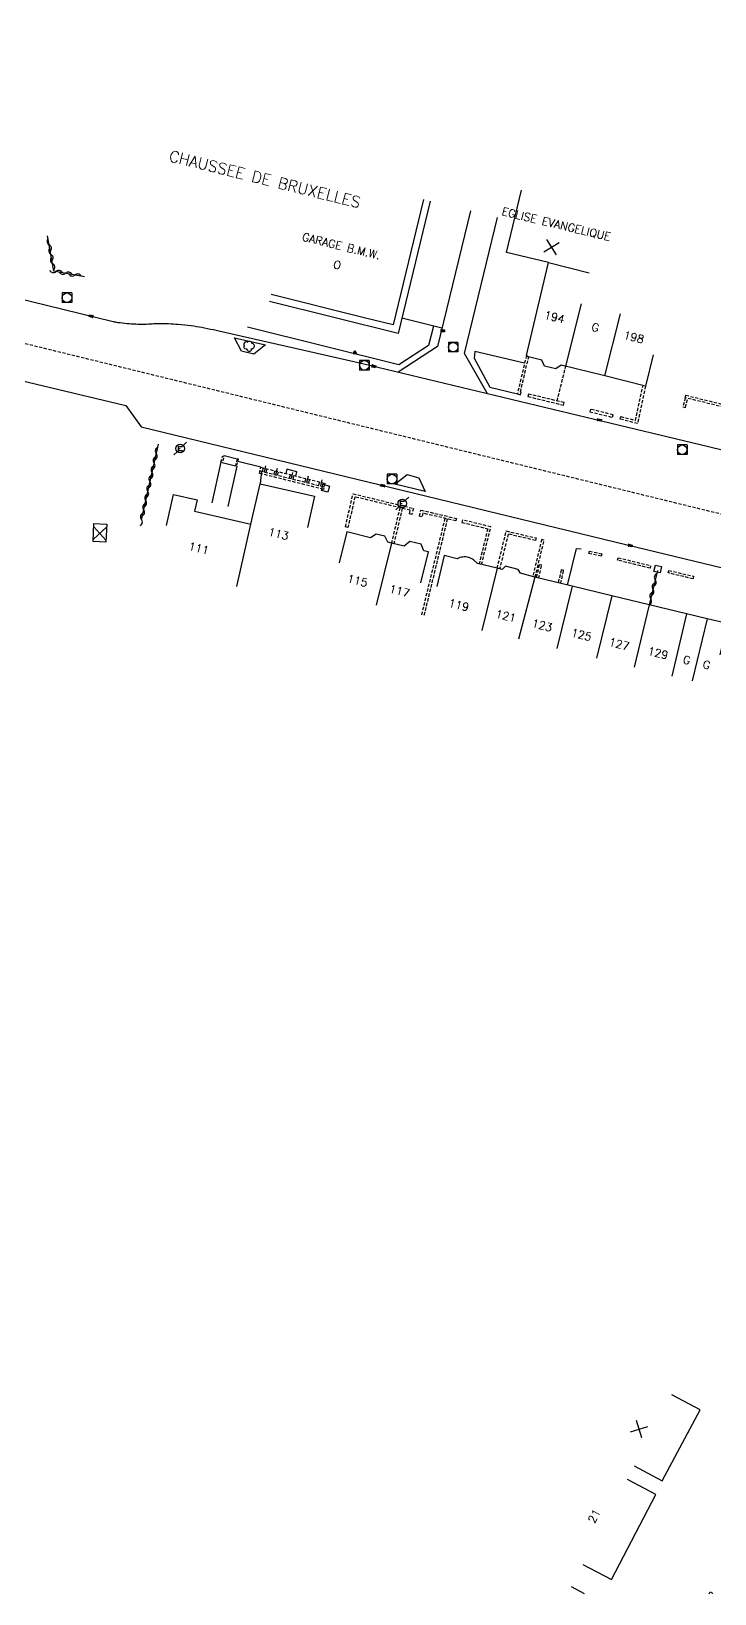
# Model space of a CAD drawing. Header units: millimetres. Extents: x 82000 to 83000, y 144000 to 145000.
# Drawn here: x 82353.6 to 82460.3, y 144000 to 144244 of the extents above; entities that cross this region are included whole.
import ezdxf
from ezdxf.enums import TextEntityAlignment as Align

# ---------------------------------------------------------------- set-up
doc = ezdxf.new("R2010")
doc.units = ezdxf.units.MM
doc.linetypes.add('DASHED', pattern=[0.75, 0.5, -0.25])
doc.layers.get('0').update_dxf_attribs({"linetype": 'CONTINUOUS'})
for name, color, linetype in [('W0001', 6, 'DASHED'), ('W0008', 7, 'CONTINUOUS'), ('W0100', 7, 'CONTINUOUS'), ('W0112', 1, 'DASHED'), ('W0211', 2, 'CONTINUOUS'), ('W0300', 7, 'CONTINUOUS'), ('W0310', 3, 'CONTINUOUS'), ('W0322', 7, 'CONTINUOUS'), ('W0400', 7, 'CONTINUOUS'), ('W0420', 7, 'CONTINUOUS'), ('W0471', 7, 'CONTINUOUS'), ('W0851', 7, 'CONTINUOUS'), ('W0984', 7, 'CONTINUOUS'), ('W0989', 7, 'CONTINUOUS'), ('W0991', 7, 'CONTINUOUS'), ('W1102', 7, 'CONTINUOUS')]:
    doc.layers.add(name, color=color, linetype=linetype)
doc.styles.get("Standard").update_dxf_attribs({"font": 'romans.shx', "width": 0.85})

# ---------------------------------------------------------------- blocks, each defined once
blk = doc.blocks.new('T420')
for p, q in [((0.75, 0.75), (-0.75, 0.75)), ((-0.75, 0.75), (-0.75, -0.75)), ((0.75, 0.75), (0.75, -0.75)), ((0.75, -0.75), (-0.75, -0.75))]:
    blk.add_line(p, q)
blk.add_ellipse((0, 0), major_axis=(-0.53, 0.53), ratio=1, start_param=3.926991, end_param=10.210176)
blk = doc.blocks.new('T400')
for p, q in [((-0.15, 0.3), (0.15, 0.3)), ((-0.15, -0.25), (-0.15, 0.3)), ((-0.15, 0.15), (0.15, 0.15)), ((-0.15, 0), (0.15, 0)), ((0.15, 0.3), (0.15, -0.25)), ((-0.15, -0.15), (0.15, -0.15)), ((-0.15, -0.25), (-0.15, -0.3)), ((-0.15, -0.3), (0.15, -0.3)), ((0.15, -0.3), (0.15, -0.25))]:
    blk.add_line(p, q)
blk = doc.blocks.new('T851')
for p, q in [((-0.25, -0.15), (0, 0.32)), ((0, 0.32), (0.25, -0.15)), ((-0.25, -0.15), (0.25, -0.15))]:
    blk.add_line(p, q)
for major_axis in [(-0.106, 0.106), (-0.0354, 0.0354), (-0.0236, 0.0236)]:
    blk.add_ellipse((0, 0), major_axis=major_axis, ratio=1, start_param=3.926991, end_param=10.210176)
blk = doc.blocks.new('T300')
for p, q in [((-0.8, 0.51), (-0.86, 0.34)), ((-0.86, 0.34), (-0.86, 0.17)), ((-0.86, 0.17), (-0.74, 0.06)), ((-0.69, 0.63), (-0.8, 0.51)), ((-0.8, -0.06), (-0.74, 0.06)), ((-0.74, 0.06), (-0.69, 0.11)), ((-0.57, 0.69), (-0.69, 0.63)), ((-0.46, 0.69), (-0.57, 0.69)), ((-0.29, 0.63), (-0.46, 0.69)), ((-0.29, 0.63), (-0.17, 0.74)), ((-0.23, 0.57), (-0.29, 0.63)), ((-0.17, 0.74), (-0.06, 0.8)), ((-0.06, 0.8), (0.06, 0.8)), ((0.06, 0.8), (0.23, 0.74)), ((0.23, 0.74), (0.34, 0.63)), ((0.34, 0.63), (0.4, 0.51)), ((0.46, 0.46), (0.34, 0.46)), ((0.4, 0.51), (0.4, 0.46)), ((0.57, 0.4), (0.46, 0.46)), ((0.57, 0.4), (0.69, 0.29)), ((0.69, 0.29), (0.74, 0.17)), ((0.74, 0.06), (0.69, -0.17)), ((0.74, 0.17), (0.74, 0.06)), ((-0.8, -0.17), (-0.8, -0.06)), ((-0.8, -0.23), (-0.8, -0.17)), ((-0.74, -0.34), (-0.8, -0.23)), ((-0.69, -0.4), (-0.74, -0.34)), ((-0.51, -0.46), (-0.69, -0.4)), ((-0.4, -0.46), (-0.51, -0.46)), ((-0.4, -0.46), (-0.34, -0.46)), ((-0.34, -0.46), (-0.34, -0.4)), ((-0.34, -0.51), (-0.34, -0.46)), ((-0.29, -0.63), (-0.34, -0.51)), ((-0.17, -0.74), (-0.29, -0.63)), ((-0.06, -0.8), (-0.17, -0.74)), ((0.06, -0.8), (-0.06, -0.8)), ((0.17, -0.74), (0.06, -0.8)), ((0.23, -0.69), (0.17, -0.74)), ((0.29, -0.46), (0.23, -0.46)), ((0.29, -0.63), (0.23, -0.69)), ((0.46, -0.4), (0.29, -0.46)), ((0.34, -0.51), (0.29, -0.63)), ((0.34, -0.51), (0.34, -0.46)), ((0.57, -0.34), (0.46, -0.4)), ((0.63, -0.29), (0.57, -0.34)), ((0.69, -0.17), (0.63, -0.29))]:
    blk.add_line(p, q)
blk = doc.blocks.new('T471')
for p, q in [((-0.333334, 0.333334), (-0.333334, -0.333334)), ((-0.333334, 0.333334), (0.333334, 0.333334)), ((-0.333334, 0), (0, 0)), ((0.500001, 0.500001), (1.000002, 1.000002)), ((-0.500001, -0.500001), (-1.000002, -1.000002)), ((-0.333334, -0.333334), (0.333334, -0.333334))]:
    blk.add_line(p, q)
blk.add_ellipse((0, 0), major_axis=(0.471405, 0.471405), ratio=1, start_param=5.4977871438, end_param=11.780972451)
blk = doc.blocks.new('t112o')
at = {"color": 0, "linetype": 'Continuous'}
for p, q in [((-0.5, 0.5), (0.5, 0.5)), ((-0.5, -0.5), (-0.5, 0.5)), ((0.5, 0.5), (0.5, -0.5)), ((0.5, -0.5), (-0.5, -0.5))]:
    blk.add_line(p, q, dxfattribs=at)
blk = doc.blocks.new('t211o')
at = {"color": 0, "linetype": 'Continuous'}
for p, q in [((-0.29, 0.5), (-0.29, 0)), ((0, 1), (0, 0)), ((0.29, 0.5), (0.29, 0))]:
    blk.add_line(p, q, dxfattribs=at)
blk = doc.blocks.new('t991o')
at = {"color": 0, "linetype": 'Continuous'}
for p, q in [((-1, 1), (1, -1)), ((-1, -1), (1, 1))]:
    blk.add_line(p, q, dxfattribs=at)
blk = doc.blocks.new('t310o')
at = {"color": 0, "linetype": 'Continuous'}
for centre, start, end in [((-0.5, 0.38), 216.8699, 323.1304), ((0.5, -0.37), 36.8699, 143.1303)]:
    blk.add_arc(centre, 0.625, start, end, dxfattribs=at)

msp = doc.modelspace()

# ---------------------------------------------------------------- linework, layer by layer
at = {"layer": 'W0001', "flags": 128}
msp.add_lwpolyline([(82494.4, 144160.47), (82000, 144281.61)], dxfattribs=at)
at = {"layer": 'W0008'}
for points in [[(82000, 144272.53), (82085.61, 144251.56), (82100.39, 144247.91), (82127.02, 144241.35), (82184.07, 144227.43), (82209.62, 144221.16), (82244.93, 144212.53), (82277.48, 144204.66), (82302.01, 144198.78), (82311.8, 144196.41), (82329.53, 144192.1), (82333.22, 144193.93), (82368.33, 144185.55), (82370.71, 144182.24), (82409.74, 144172.75), (82446.6, 144163.8), (82485.63, 144154.37), (82492.53, 144152.72)], [(82415.84, 144217.47), (82410.83, 144196.82), (82390.74, 144201.82)], [(82416.34, 144197.96), (82415.59, 144194.93), (82410.96, 144191.91), (82387.32, 144197.79)], [(82430.57, 144192.16), (82422.81, 144193.99), (82422.69, 144192.97), (82425.16, 144188.44), (82429.44, 144187.38)], [(82383.64, 144177.67), (82383.66, 144177.74), (82385.7, 144177.26)], [(82394.88, 144174.55), (82395.04, 144175.22), (82393.45, 144175.6), (82393.28, 144174.95)], [(82437.27, 144157.52), (82438.65, 144163.26), (82439.4, 144163.17)]]:
    msp.add_lwpolyline(points, dxfattribs=at)
at = {"layer": 'W0008', "flags": 128}
for points in [[(82422.13, 144215.96), (82416.98, 144194.8), (82410.84, 144190.79)], [(82424.72, 144187.47), (82421.19, 144193.7), (82426.35, 144214.95)], [(82417.67, 144197.63), (82411.42, 144199.18)], [(82383.18, 144176.72), (82381.75, 144170.35)], [(82383.38, 144176.67), (82385.43, 144176.12)], [(82385.64, 144176.07), (82384.23, 144169.8)], [(82389.4, 144175.92), (82385.81, 144176.82)]]:
    msp.add_lwpolyline(points, dxfattribs=at)
at = {"layer": 'W0008'}
msp.add_lwpolyline([(82345.68, 144203.74), (82366.33, 144198.7, 0.025064), (82367.06, 144198.55, 0.012723), (82368.53, 144198.39, 0.012647), (82369.86, 144198.3, 0.012022), (82371.26, 144198.28, 0.016576), (82372.42, 144198.33, -0.016711), (82373.56, 144198.38, -0.012312), (82375, 144198.36, -0.011553), (82376.52, 144198.26, -0.011532), (82378.52, 144198.05, -0.013868), (82380.17, 144197.78, -0.002786), (82382.01, 144197.42, -0.006298), (82382.82, 144197.25), (82405.06, 144192.18), (82441.49, 144183.44), (82457.97, 144179.47), (82496.72, 144170.1)], format="xyb", dxfattribs=at)
at = {"layer": 'W0008', "flags": 128}
for points in [[(82390.11, 144195.03), (82388.28, 144193.6), (82386.39, 144194.03), (82385.3, 144196.15)], [(82410.32, 144173.3), (82412.22, 144174.77), (82414.08, 144174.29), (82415.05, 144172.13)]]:
    msp.add_lwpolyline(points, close=True, dxfattribs=at)
at = {"layer": 'W0100', "flags": 128}
for points in [[(82450.65, 144193.47), (82449.45, 144188.61), (82443.12, 144190.18), (82443.12, 144190.18), (82436.3, 144191.89), (82435.45, 144191.29), (82433.7, 144191.71), (82433.27, 144192.66), (82433.27, 144192.66), (82430.97, 144193.21), (82431, 144193.37), (82430.86, 144193.4), (82434.33, 144207.89), (82427.76, 144209.47), (82430.1, 144219.19)], [(82414.78, 144217.72), (82410.04, 144198.14), (82405.55, 144199.26), (82391, 144202.88)], [(82374.68, 144166.81), (82375.78, 144171.69), (82379.48, 144170.86), (82379.06, 144169.04), (82387.86, 144167.05), (82389.28, 144173.34), (82397.77, 144171.41), (82396.66, 144166.54)], [(82414.4, 144157.85), (82415.58, 144162.71), (82414.86, 144162.88), (82414.41, 144163.93), (82412.67, 144164.33), (82411.78, 144163.62), (82409.79, 144164.09), (82409.25, 144164.25), (82408.76, 144165.18), (82407.42, 144165.49), (82406.53, 144164.92), (82402.81, 144165.84), (82401.61, 144160.98)], [(82447.66, 144019.96), (82452.07, 144017.62), (82457.96, 144028.74), (82453.55, 144031.08)], [(82439.69, 144004.56), (82444.13, 144002.25), (82451.05, 144015.51), (82446.62, 144017.83)]]:
    msp.add_lwpolyline(points, dxfattribs=at)
msp.add_lwpolyline([(82363.21, 144164.32), (82363.33, 144167.12), (82365.35, 144167.03), (82365.22, 144164.23)], close=True, dxfattribs=at)
at = {"layer": 'W0100'}
msp.add_lwpolyline([(82461.11, 144146.64), (82462.27, 144151.51), (82459.07, 144152.27), (82455.87, 144153.03), (82450.03, 144154.44), (82444.17, 144155.84), (82437.98, 144157.35), (82432.15, 144158.76), (82429.94, 144159.39), (82429.56, 144159.98), (82427.61, 144160.45), (82427.09, 144159.98), (82426.3, 144160.14), (82423.21, 144160.9), (82422.61, 144161.48, 0.083731), (82421.85, 144161.83, 0.093003), (82420.93, 144161.9, 0.093003), (82420.05, 144161.64), (82418.03, 144162.14), (82416.85, 144157.31)], format="xyb", dxfattribs=at)
at = {"layer": 'W0112'}
for points in [[(82430.86, 144193.4), (82429.44, 144187.38), (82429.92, 144187.25), (82430.03, 144187.64), (82429.92, 144187.67), (82431.21, 144193.15)], [(82449.45, 144188.61), (82448.21, 144182.75), (82445.48, 144183.45), (82445.58, 144183.83), (82447.91, 144183.24), (82449.06, 144188.7)], [(82455.65, 144186.78), (82455.3, 144185.37), (82455.69, 144185.27), (82456.04, 144186.68)], [(82465.34, 144184.4), (82455.65, 144186.78), (82455.74, 144187.17), (82465.59, 144184.75)], [(82423.86, 144160.74), (82425.3, 144166.62), (82420.88, 144167.69), (82420.79, 144167.31), (82424.82, 144166.33), (82423.47, 144160.84)], [(82426.29, 144160.14), (82427.72, 144165.97), (82432.36, 144164.88), (82432.27, 144164.49), (82428.01, 144165.49), (82426.68, 144160.05)], [(82432.23, 144158.74), (82433.63, 144164.56), (82433.24, 144164.66), (82431.84, 144158.84)], [(82432.76, 144158.61), (82433.25, 144160.62), (82432.86, 144160.71), (82432.38, 144158.7)], [(82436.2, 144157.78), (82436.68, 144159.8), (82436.29, 144159.89), (82435.81, 144157.88)], [(82459.4, 144000), (82459.55, 144000.28), (82459.9, 144000.09), (82459.85, 144000)]]:
    msp.add_lwpolyline(points, dxfattribs=at)
at = {"layer": 'W0112', "flags": 128}
for points in [[(82435.64, 144186.27), (82437.01, 144191.72)], [(82389.26, 144175.36), (82399.27, 144172.86)], [(82411.09, 144169.61), (82409.78, 144164.1)], [(82411.48, 144169.51), (82410.17, 144164)], [(82418.12, 144167.94), (82414.43, 144152.7)], [(82418.51, 144167.85), (82414.82, 144152.6)]]:
    msp.add_lwpolyline(points, dxfattribs=at)
at = {"layer": 'W0112'}
for points in [[(82436.73, 144186.01), (82431.2, 144187.36), (82431.1, 144186.98), (82436.64, 144185.62)], [(82444.42, 144184.11), (82440.85, 144184.98), (82440.76, 144184.59), (82444.32, 144183.72)], [(82399.18, 144172.47), (82389.17, 144174.97), (82389.4, 144175.92), (82399.41, 144173.42)], [(82412.6, 144168.66), (82412.73, 144169.21), (82404.09, 144171.3), (82402.99, 144166.51), (82402.6, 144166.6), (82403.79, 144171.78), (82413.21, 144169.5), (82412.99, 144168.57)], [(82419.84, 144167.55), (82414.68, 144168.75), (82414.55, 144168.2), (82414.16, 144168.29), (82414.39, 144169.23), (82419.93, 144167.93)], [(82442.53, 144162.02), (82440.62, 144162.45), (82440.71, 144162.84), (82442.62, 144162.41)], [(82450.15, 144160.16), (82445.06, 144161.41), (82445.16, 144161.8), (82450.25, 144160.55)], [(82456.87, 144158.5), (82452.99, 144159.43), (82453.08, 144159.82), (82456.96, 144158.89)]]:
    msp.add_lwpolyline(points, close=True, dxfattribs=at)
at = {"layer": 'W0112', "flags": 128}
for points in [[(82383.18, 144176.72), (82383.45, 144177.72), (82383.64, 144177.67), (82383.38, 144176.67)], [(82385.7, 144177.26), (82385.43, 144176.12), (82385.64, 144176.07), (82385.91, 144177.21)]]:
    msp.add_lwpolyline(points, close=True, dxfattribs=at)
at = {"layer": 'W0310', "flags": 128}
for points in [[(82361.87, 144205.68), (82357.11, 144206.56), (82356.11, 144212.08)], [(82373.38, 144179.51), (82370.74, 144167.7)], [(82451.31, 144159.79), (82450.02, 144154.44)]]:
    msp.add_lwpolyline(points, dxfattribs=at)
at = {"layer": 'W0322', "flags": 128}
for points in [[(82389.49, 144175.3), (82389.28, 144173.34)], [(82439.95, 144000), (82437.88, 144001.08)]]:
    msp.add_lwpolyline(points, dxfattribs=at)
at = {"layer": 'W1102', "flags": 128}
for points in [[(82434.33, 144207.89), (82440.67, 144206.3)], [(82437.01, 144191.72), (82439.44, 144201.42)], [(82443.12, 144190.18), (82445.56, 144199.88)], [(82385.65, 144157.3), (82387.86, 144167.05)], [(82409.79, 144164.09), (82407.4, 144154.38)], [(82426.3, 144160.14), (82423.92, 144150.43)], [(82432.15, 144158.76), (82429.6, 144149.08)], [(82437.98, 144157.35), (82435.63, 144147.64)], [(82444.17, 144155.84), (82441.82, 144146.12)], [(82450.03, 144154.44), (82447.7, 144144.72)], [(82455.87, 144153.03), (82453.54, 144143.31)], [(82459.07, 144152.27), (82456.75, 144142.55)]]:
    msp.add_lwpolyline(points, dxfattribs=at)

# ---------------------------------------------------------------- block references
at = {"layer": 'W0112'}
for p, rotation in [((82399.5, 144172.64), 164.2848171600204), ((82451.37, 144160.03), 166.8731304176579)]:
    msp.add_blockref('t112o', p, dxfattribs=dict(at, rotation=rotation))
at = {"layer": 'W0211', "rotation": 345.9994977790168}
for p in [(82389.91, 144175.2), (82391.69, 144174.75), (82394.12, 144174.15), (82396.54, 144173.54), (82398.69, 144173.01)]:
    msp.add_blockref('t211o', p, dxfattribs=at)
at = {"layer": 'W0300'}
msp.add_blockref('T300', (82387.61, 144194.81), dxfattribs=at)
at = {"layer": 'W0310'}
for p, rotation in [((82356.37, 144210.65), 100.2680178915762), ((82356.63, 144209.18), 100.2680178915762), ((82357.44, 144206.5), 169.4266219759546), ((82356.9, 144207.7), 100.2680178915762), ((82358.92, 144206.23), 169.4266219759546), ((82360.39, 144205.95), 169.4266219759546), ((82372.73, 144176.58), 257.3652655324614), ((82373.06, 144178.05), 257.3652655324614), ((82372.4, 144175.12), 257.3652655324614), ((82371.74, 144172.19), 257.3652655324614), ((82372.07, 144173.66), 257.3652655324614), ((82371.09, 144169.27), 257.3652655324614), ((82371.41, 144170.73), 257.3652655324614), ((82370.76, 144167.8), 257.3652655324614), ((82450.96, 144158.33), 256.4357118728456), ((82450.26, 144155.41), 256.4357118728456), ((82450.61, 144156.87), 256.4357118728456)]:
    msp.add_blockref('t310o', p, dxfattribs=dict(at, rotation=rotation))
at = {"layer": 'W0400'}
for p, rotation in [((82362.91, 144199.53), 76.34440926547774), ((82417.78, 144197.21), 270.3643130156011), ((82407.01, 144191.69), 255.7918772198438), ((82442.23, 144183.3), 259.0526239878464), ((82408.43, 144173.06), 76.74332066199372), ((82447.05, 144163.69), 256.476376240233)]:
    msp.add_blockref('T400', p, dxfattribs=dict(at, rotation=rotation))
at = {"layer": 'W0420'}
for p in [(82359.13, 144202.39), (82419.42, 144194.68), (82405.57, 144191.85), (82455.18, 144178.65), (82409.87, 144174.07)]:
    msp.add_blockref('T420', p, dxfattribs=at)
at = {"layer": 'W0471'}
for p in [(82376.82, 144178.85), (82411.48, 144170.27)]:
    msp.add_blockref('T471', p, dxfattribs=at)
at = {"layer": 'W0851'}
msp.add_blockref('T851', (82404.06, 144193.86), dxfattribs=at)
at = {"layer": 'W0991'}
for p, rotation in [((82434.79, 144210.28), 76.51437546224051), ((82364.26, 144165.59), 357.4291318867149), ((82448.44, 144025.7), 62.07958238021627)]:
    msp.add_blockref('t991o', p, dxfattribs=dict(at, rotation=rotation))

# ---------------------------------------------------------------- texts
at = {"layer": 'W0984'}
for s, rotation, p in [('EGLISE EVANGELIQUE', 346.5144, (82435.52, 144213.85)), ('GARAGE B.M.W.', 346.1425, (82401.96, 144210.47))]:
    msp.add_text(s, height=1.25, rotation=rotation, dxfattribs=at).set_placement(p, align=Align.MIDDLE)
at = {"layer": 'W0989'}
msp.add_text('CHAUSSEE DE BRUXELLES', height=1.75, rotation=346.1012, dxfattribs=at).set_placement((82390.04, 144220.92), align=Align.MIDDLE)
at = {"layer": 'W0991'}
for s, rotation, p in [('O', 346.1425, (82401.32, 144207.53)), ('194', 345.8918, (82435.25, 144199.38)), ('G', 345.8918, (82441.62, 144197.76)), ('198', 345.8918, (82447.63, 144196.23)), ('113', 345.8918, (82392.16, 144165.53)), ('111', 345.8918, (82379.71, 144163.26)), ('115', 345.8918, (82404.49, 144158.21)), ('117', 345.8918, (82411.05, 144156.6)), ('119', 345.8918, (82420.31, 144154.4)), ('121', 345.8918, (82427.64, 144152.69)), ('123', 345.8918, (82433.32, 144151.23)), ('125', 345.8918, (82439.44, 144149.77)), ('127', 345.8918, (82445.34, 144148.31)), ('129', 345.8918, (82451.4, 144146.9)), ('G', 345.8918, (82455.89, 144145.82)), ('G', 345.8918, (82458.98, 144145.06)), ('21', 62.3733, (82441.43, 144012.14))]:
    msp.add_text(s, height=1.25, rotation=rotation, dxfattribs=at).set_placement(p, align=Align.MIDDLE)

doc.saveas('drawing.dxf')
